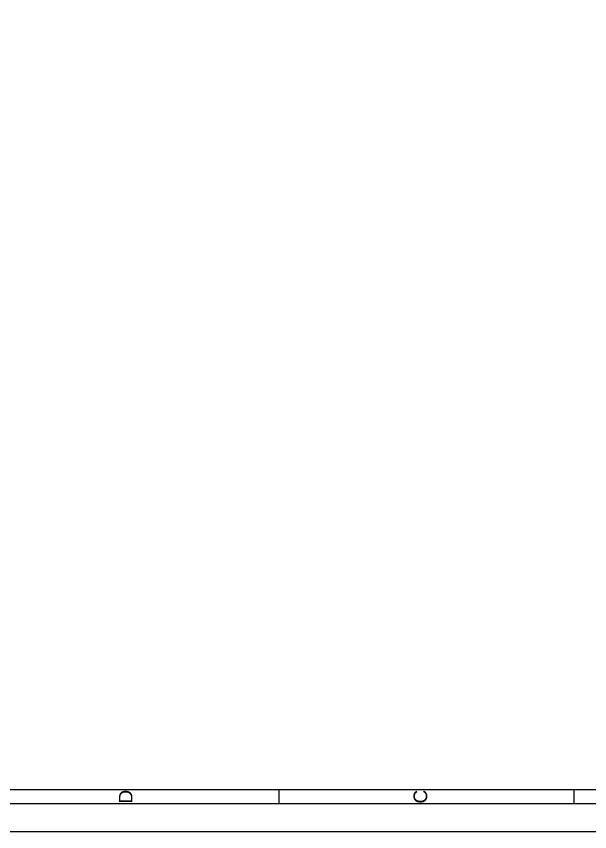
# Model space of a CAD drawing. Header units: millimetres. Extents: x 0 to 841, y 0 to 594.
# Drawn here: x 431.9 to 636.5, y 0 to 291.1 of the extents above; entities that cross this region are included whole.
import ezdxf
from ezdxf.enums import TextEntityAlignment as Align

# ---------------------------------------------------------------- set-up
doc = ezdxf.new("R2010")
doc.units = ezdxf.units.MM
doc.styles.add('ARIAL', font='arial.ttf')

msp = doc.modelspace()

# ---------------------------------------------------------------- linework, layer by layer
for p, q in [((525.62, 15), (525.62, 10)), ((630.75, 15), (630.75, 10))]:
    msp.add_line(p, q)
for points in [[(0, 594), (841, 594), (841, 0), (0, 0)], [(25, 584), (831, 584), (831, 10), (25, 10)], [(30, 579), (826, 579), (826, 15), (30, 15)]]:
    msp.add_lwpolyline(points, close=True)

# ---------------------------------------------------------------- texts
at = {"style": 'ARIAL'}
for s, p in [('D', (474.81, 12.5)), ('C', (579.94, 12.5))]:
    msp.add_text(s, height=4.86, rotation=90, dxfattribs=at).set_placement(p, align=Align.BOTTOM_CENTER)

doc.saveas('drawing.dxf')
